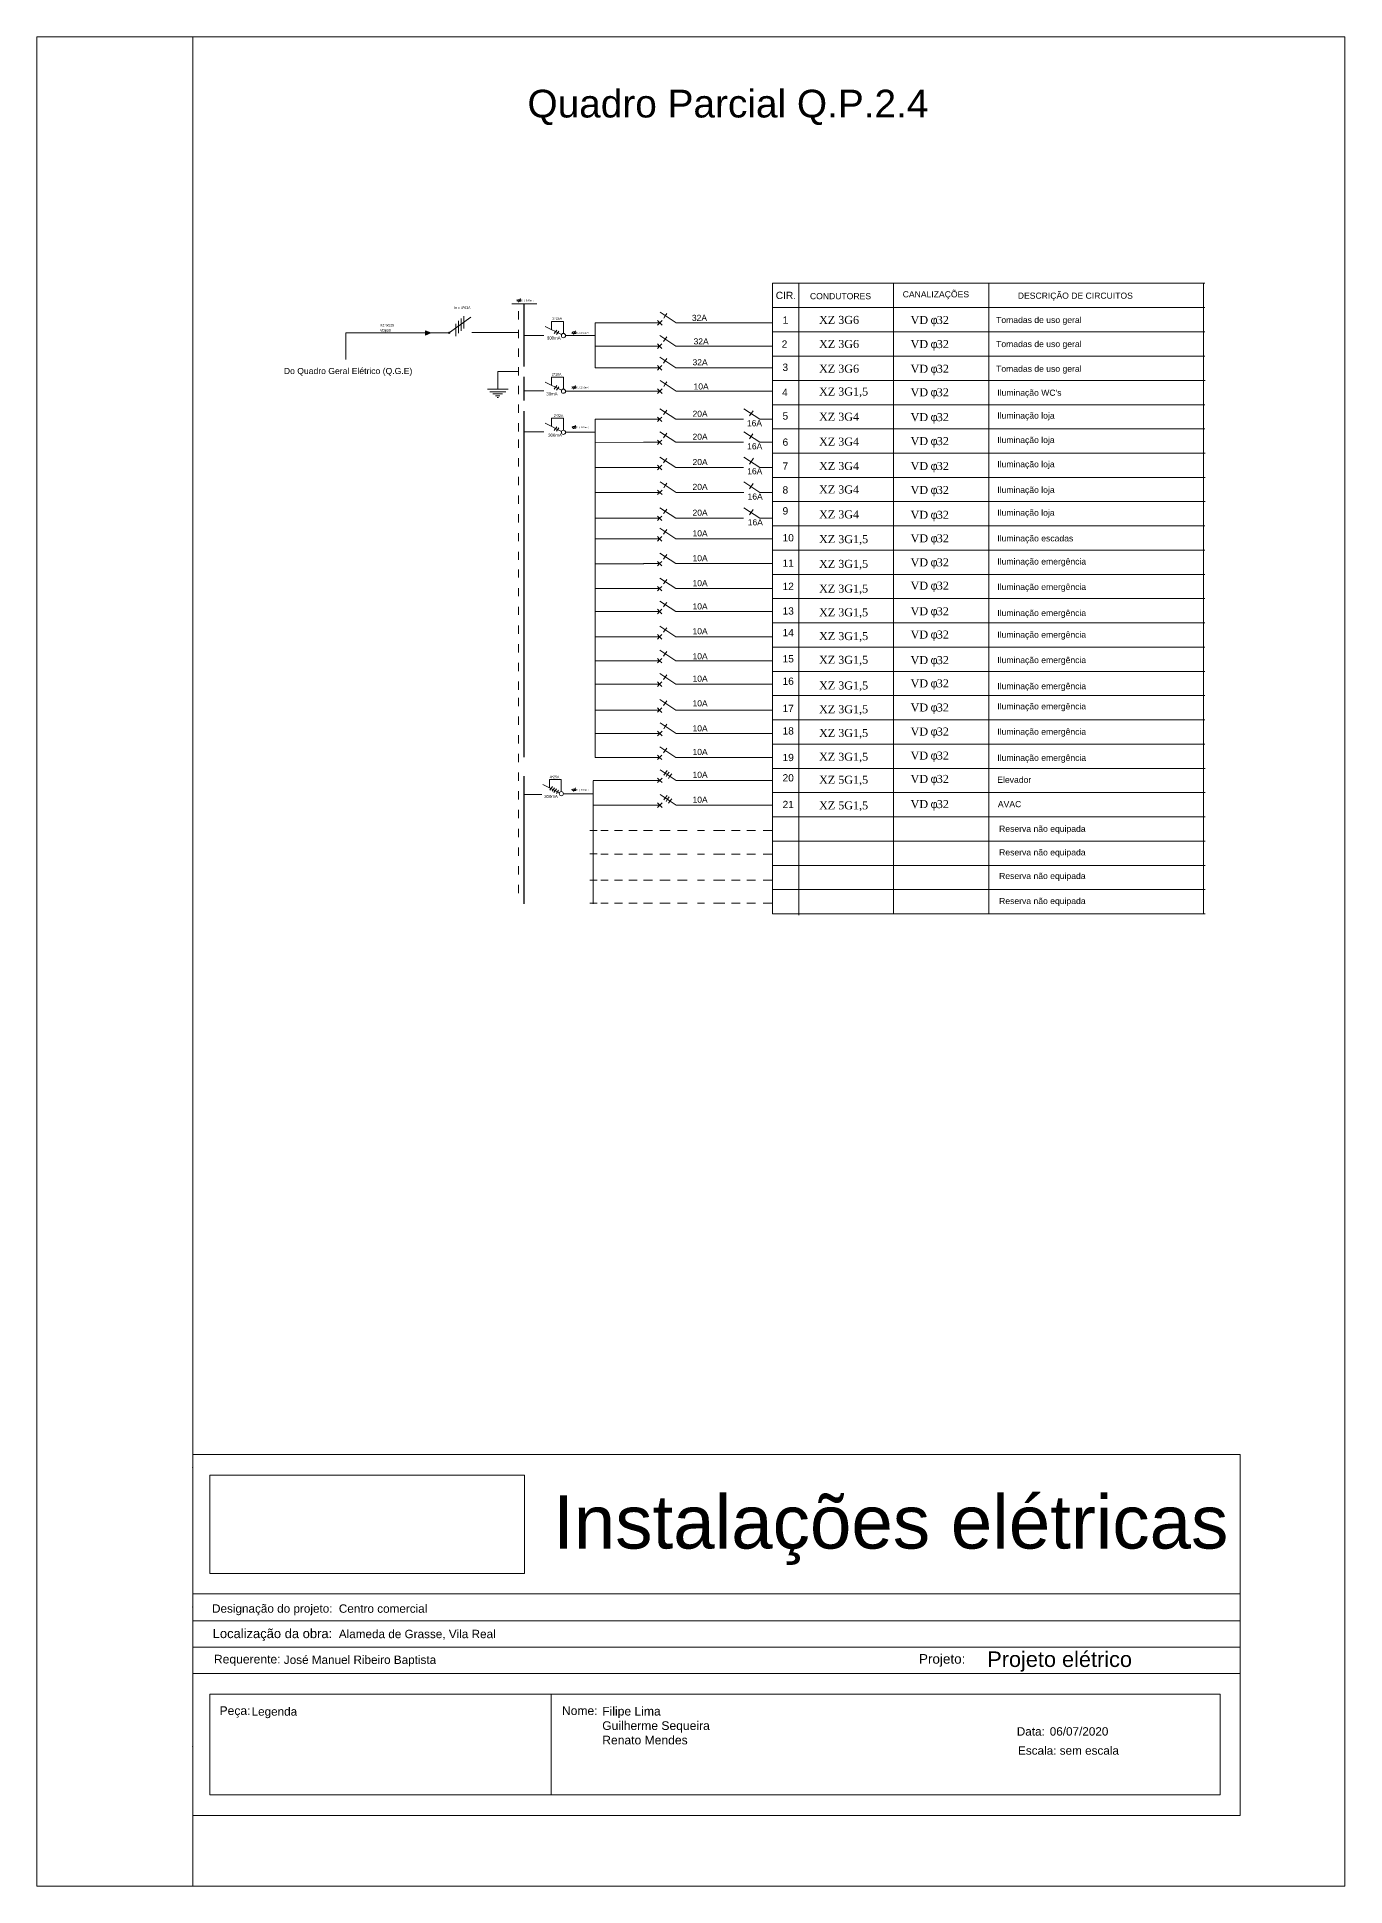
# Model space of a CAD drawing. Extents: x -17539 to 1421, y -3169 to 802964.
# Drawn here: x 700.7 to 721.7, y 347.31 to 377.01 of the extents above; entities that cross this region are included whole.
import ezdxf
from ezdxf.enums import TextEntityAlignment as Align

# ---------------------------------------------------------------- set-up
doc = ezdxf.new("R2010")
doc.units = 0
doc.header["$LTSCALE"] = 25
doc.header["$MEASUREMENT"] = 0
doc.linetypes.add('TRACO_PONTO', pattern=[500, 300, -100, 0.1, -99.9])
doc.layers.get('0').update_dxf_attribs({"lineweight": 9})
doc.styles.add('MtXpl_Symbol', font='symbol.ttf')
doc.styles.add('MtXpl_Times_New_Roma', font='times.ttf')
doc.styles.add('ROMANS', font='arial.ttf')
doc.styles.get("Standard").update_dxf_attribs({"font": 'arial.ttf'})

msp = doc.modelspace()

# ---------------------------------------------------------------- hatches: boundary and pattern name
h = msp.add_hatch(color=256)
h.dxf.hatch_style = 1
h.paths.add_polyline_path([(706.937, 372.291), (706.937, 372.219), (707.022, 372.257)])

# ---------------------------------------------------------------- linework, layer by layer
for p, q in [((700.7, 377.009), (700.7, 347.309)), ((700.7, 377.009), (721.7, 377.009)), ((703.2, 377.009), (703.2, 347.309)), ((721.7, 377.009), (721.7, 347.309)), ((712.51, 373.054), (712.511, 370.714)), ((712.511, 373.054), (719.452, 373.054)), ((712.93, 373.055), (712.93, 370.714)), ((714.452, 373.044), (714.452, 370.714)), ((715.981, 373.054), (715.981, 370.714)), ((719.426, 373.054), (719.426, 370.714)), ((708.468, 372.788), (708.42, 372.788)), ((708.42, 372.764), (708.42, 372.788)), ((708.42, 372.764), (708.468, 372.764)), ((708.43, 372.749), (708.462, 372.808)), ((708.468, 372.764), (708.468, 372.788)), ((707.323, 372.262), (707.666, 372.507)), ((707.468, 372.452), (707.468, 372.253)), ((707.512, 372.489), (707.512, 372.29)), ((707.552, 372.526), (707.552, 372.327)), ((708.322, 372.724), (708.726, 372.724)), ((708.431, 372.604), (708.431, 372.471)), ((708.961, 372.307), (708.961, 372.44)), ((708.961, 372.44), (709.152, 372.44)), ((709.152, 372.44), (709.152, 372.247)), ((710.699, 372.419), (710.664, 372.455)), ((710.699, 372.419), (710.736, 372.455)), ((710.96, 372.419), (710.703, 372.588)), ((710.787, 372.53), (710.762, 372.493)), ((710.787, 372.53), (710.813, 372.566)), ((712.511, 372.663), (719.452, 372.663)), ((712.731, 372.663), (719.452, 372.663)), ((706.937, 372.257), (705.657, 372.257)), ((705.657, 372.257), (705.657, 371.831)), ((706.937, 372.291), (706.937, 372.219)), ((706.937, 372.291), (707.022, 372.257)), ((706.937, 372.219), (707.022, 372.257)), ((707.179, 372.257), (707.022, 372.257)), ((707.422, 372.402), (707.422, 372.204)), ((708.431, 372.304), (708.431, 372.171)), ((708.517, 372.216), (708.84, 372.216)), ((709.122, 372.228), (708.858, 372.358)), ((709.044, 372.302), (709.003, 372.245)), ((709.077, 372.284), (709.042, 372.23)), ((709.187, 372.213), (709.664, 372.213)), ((709.351, 372.271), (709.303, 372.271)), ((709.303, 372.247), (709.303, 372.271)), ((709.303, 372.247), (709.351, 372.247)), ((709.313, 372.232), (709.345, 372.291)), ((709.351, 372.247), (709.351, 372.271)), ((709.664, 372.419), (710.442, 372.419)), ((709.664, 372.419), (709.664, 371.695)), ((710.442, 372.419), (710.699, 372.419)), ((710.699, 372.419), (710.664, 372.383)), ((710.676, 372.395), (710.676, 372.395)), ((710.676, 372.395), (710.676, 372.395)), ((710.676, 372.395), (710.676, 372.395)), ((710.676, 372.395), (710.676, 372.395)), ((710.699, 372.419), (710.736, 372.383)), ((710.958, 372.044), (710.701, 372.213)), ((710.785, 372.154), (710.76, 372.118)), ((710.785, 372.154), (710.811, 372.191)), ((710.96, 372.419), (711.204, 372.419)), ((712.511, 372.419), (711.202, 372.419)), ((712.511, 372.273), (719.452, 372.273)), ((708.431, 372.004), (708.431, 371.871)), ((709.664, 372.043), (710.442, 372.043)), ((710.44, 372.044), (710.697, 372.044)), ((710.697, 372.044), (710.662, 372.08)), ((710.697, 372.044), (710.662, 372.008)), ((710.674, 372.02), (710.674, 372.02)), ((710.674, 372.02), (710.674, 372.02)), ((710.674, 372.02), (710.674, 372.02)), ((710.674, 372.02), (710.674, 372.02)), ((710.697, 372.044), (710.734, 372.08)), ((710.697, 372.044), (710.734, 372.008)), ((710.958, 371.696), (710.701, 371.865)), ((710.958, 372.044), (711.202, 372.044)), ((712.511, 372.044), (711.202, 372.044)), ((712.511, 371.884), (719.452, 371.884)), ((708.099, 371.354), (708.099, 371.638)), ((708.431, 371.638), (708.099, 371.638)), ((708.431, 371.704), (708.431, 371.571)), ((709.664, 371.695), (710.442, 371.696)), ((710.44, 371.696), (710.697, 371.696)), ((710.697, 371.696), (710.662, 371.732)), ((710.697, 371.696), (710.662, 371.66)), ((710.674, 371.673), (710.674, 371.673)), ((710.674, 371.673), (710.674, 371.673)), ((710.674, 371.673), (710.674, 371.673)), ((710.674, 371.673), (710.674, 371.673)), ((710.697, 371.696), (710.734, 371.732)), ((710.697, 371.696), (710.734, 371.66)), ((710.785, 371.807), (710.76, 371.77)), ((710.785, 371.807), (710.811, 371.844)), ((710.958, 371.696), (711.202, 371.696)), ((712.512, 371.696), (711.202, 371.696)), ((707.935, 371.354), (708.263, 371.354)), ((707.97, 371.311), (708.226, 371.311)), ((708.018, 371.277), (708.175, 371.277)), ((708.431, 371.404), (708.431, 371.271)), ((708.519, 371.328), (708.84, 371.328)), ((709.122, 371.335), (708.858, 371.465)), ((708.961, 371.414), (708.961, 371.547)), ((708.961, 371.547), (709.152, 371.547)), ((709.044, 371.409), (709.003, 371.352)), ((709.077, 371.391), (709.042, 371.337)), ((709.152, 371.547), (709.152, 371.354)), ((709.187, 371.32), (709.664, 371.32)), ((709.351, 371.392), (709.303, 371.392)), ((709.303, 371.368), (709.303, 371.392)), ((709.303, 371.368), (709.351, 371.368)), ((709.313, 371.353), (709.345, 371.412)), ((709.351, 371.368), (709.351, 371.392)), ((709.664, 371.32), (710.442, 371.32)), ((710.442, 371.32), (710.699, 371.32)), ((710.699, 371.32), (710.664, 371.356)), ((710.699, 371.32), (710.664, 371.285)), ((710.676, 371.297), (710.676, 371.297)), ((710.676, 371.297), (710.676, 371.297)), ((710.676, 371.297), (710.676, 371.297)), ((710.676, 371.297), (710.676, 371.297)), ((710.699, 371.32), (710.736, 371.356)), ((710.699, 371.32), (710.736, 371.284)), ((710.96, 371.32), (710.703, 371.49)), ((710.787, 371.431), (710.762, 371.395)), ((710.787, 371.431), (710.813, 371.468)), ((710.96, 371.32), (711.204, 371.32)), ((712.511, 371.32), (711.202, 371.32)), ((712.511, 371.494), (719.453, 371.494)), ((708.061, 371.247), (708.132, 371.247)), ((708.086, 371.219), (708.11, 371.219)), ((708.431, 371.104), (708.431, 370.971)), ((710.958, 370.869), (710.701, 371.038)), ((710.785, 370.979), (710.76, 370.943)), ((710.785, 370.979), (710.811, 371.016)), ((712.305, 370.869), (712.048, 371.038)), ((712.196, 371.006), (712.139, 370.923)), ((712.511, 371.103), (719.452, 371.103)), ((708.431, 370.804), (708.431, 370.671)), ((708.519, 370.667), (708.84, 370.667)), ((709.122, 370.674), (708.858, 370.804)), ((708.961, 370.753), (708.961, 370.886)), ((708.961, 370.886), (709.152, 370.886)), ((709.044, 370.748), (709.003, 370.691)), ((709.077, 370.729), (709.042, 370.676)), ((709.152, 370.886), (709.152, 370.693)), ((709.187, 370.659), (709.664, 370.659)), ((709.351, 370.752), (709.303, 370.752)), ((709.303, 370.728), (709.303, 370.752)), ((709.303, 370.728), (709.351, 370.728)), ((709.313, 370.713), (709.345, 370.772)), ((709.351, 370.728), (709.351, 370.752)), ((709.664, 370.868), (710.442, 370.868)), ((709.664, 370.868), (709.664, 365.437)), ((710.44, 370.869), (710.697, 370.869)), ((710.697, 370.869), (710.662, 370.905)), ((710.697, 370.869), (710.662, 370.833)), ((710.674, 370.845), (710.674, 370.845)), ((710.674, 370.845), (710.674, 370.845)), ((710.674, 370.845), (710.674, 370.845)), ((710.674, 370.845), (710.674, 370.845)), ((710.697, 370.869), (710.734, 370.905)), ((710.697, 370.869), (710.734, 370.833)), ((710.958, 370.499), (710.701, 370.668)), ((710.958, 370.869), (711.202, 370.869)), ((712.044, 370.869), (711.202, 370.869)), ((712.305, 370.499), (712.048, 370.668)), ((712.305, 370.869), (712.508, 370.869)), ((712.511, 370.714), (712.51, 370.324)), ((712.511, 370.714), (719.452, 370.714)), ((712.93, 370.714), (712.93, 370.306)), ((714.452, 370.714), (714.452, 370.324)), ((715.981, 370.714), (715.981, 370.324)), ((719.426, 370.714), (719.426, 370.324)), ((708.431, 370.542), (708.431, 370.409)), ((709.664, 370.498), (710.442, 370.499)), ((710.44, 370.499), (710.697, 370.499)), ((710.697, 370.499), (710.662, 370.535)), ((710.697, 370.499), (710.662, 370.463)), ((710.674, 370.476), (710.674, 370.476)), ((710.674, 370.476), (710.674, 370.476)), ((710.674, 370.476), (710.674, 370.476)), ((710.674, 370.476), (710.674, 370.476)), ((710.697, 370.499), (710.734, 370.535)), ((710.697, 370.499), (710.734, 370.463)), ((710.785, 370.61), (710.76, 370.573)), ((710.785, 370.61), (710.811, 370.646)), ((710.958, 370.499), (711.202, 370.499)), ((712.044, 370.499), (711.202, 370.499)), ((712.195, 370.635), (712.139, 370.553)), ((712.305, 370.499), (712.51, 370.499)), ((708.431, 370.242), (708.431, 370.109)), ((709.664, 370.092), (710.442, 370.092)), ((710.44, 370.093), (710.697, 370.093)), ((710.697, 370.093), (710.662, 370.129)), ((710.697, 370.093), (710.662, 370.057)), ((710.674, 370.069), (710.674, 370.069)), ((710.674, 370.069), (710.674, 370.069)), ((710.674, 370.069), (710.674, 370.069)), ((710.674, 370.069), (710.674, 370.069)), ((710.697, 370.093), (710.734, 370.129)), ((710.697, 370.093), (710.734, 370.057)), ((710.958, 370.093), (710.701, 370.262)), ((710.785, 370.204), (710.76, 370.167)), ((710.785, 370.204), (710.811, 370.24)), ((710.958, 370.093), (711.202, 370.093)), ((712.044, 370.093), (711.202, 370.093)), ((712.305, 370.093), (712.048, 370.262)), ((712.202, 370.242), (712.139, 370.147)), ((712.305, 370.093), (712.513, 370.093)), ((712.51, 370.324), (712.51, 369.935)), ((712.511, 370.324), (719.453, 370.324)), ((712.93, 370.324), (712.93, 369.917)), ((714.452, 370.324), (714.452, 369.935)), ((715.981, 370.324), (715.981, 369.935)), ((719.426, 370.324), (719.426, 369.935)), ((708.431, 369.942), (708.431, 369.809)), ((710.96, 369.694), (710.703, 369.864)), ((710.787, 369.805), (710.762, 369.768)), ((710.787, 369.805), (710.813, 369.842)), ((712.307, 369.694), (712.05, 369.864)), ((712.198, 369.835), (712.141, 369.749)), ((712.51, 369.935), (719.453, 369.935)), ((712.51, 369.935), (712.51, 369.546)), ((712.93, 369.935), (712.93, 369.527)), ((714.452, 369.935), (714.452, 369.546)), ((715.981, 369.935), (715.981, 369.546)), ((719.426, 369.935), (719.426, 369.546)), ((708.431, 369.642), (708.431, 369.509)), ((709.664, 369.694), (710.442, 369.694)), ((710.442, 369.694), (710.699, 369.694)), ((710.699, 369.694), (710.664, 369.73)), ((710.699, 369.694), (710.664, 369.658)), ((710.676, 369.671), (710.676, 369.671)), ((710.676, 369.671), (710.676, 369.671)), ((710.676, 369.671), (710.676, 369.671)), ((710.676, 369.671), (710.676, 369.671)), ((710.699, 369.694), (710.736, 369.73)), ((710.699, 369.694), (710.736, 369.658)), ((710.96, 369.694), (711.204, 369.694)), ((712.046, 369.694), (711.204, 369.694)), ((712.307, 369.694), (712.508, 369.694)), ((712.51, 369.546), (719.453, 369.546)), ((712.51, 369.546), (712.51, 369.156)), ((712.93, 369.546), (712.93, 369.138)), ((714.452, 369.546), (714.452, 369.156)), ((715.981, 369.546), (715.981, 369.156)), ((719.426, 369.546), (719.426, 369.156)), ((708.431, 369.342), (708.431, 369.209)), ((709.664, 369.279), (710.442, 369.279)), ((710.44, 369.279), (710.697, 369.279)), ((710.697, 369.279), (710.662, 369.315)), ((710.697, 369.279), (710.662, 369.243)), ((710.674, 369.256), (710.674, 369.256)), ((710.674, 369.256), (710.674, 369.256)), ((710.674, 369.256), (710.674, 369.256)), ((710.674, 369.256), (710.674, 369.256)), ((710.697, 369.279), (710.734, 369.315)), ((710.697, 369.279), (710.734, 369.243)), ((710.958, 369.279), (710.701, 369.448)), ((710.785, 369.39), (710.76, 369.353)), ((710.785, 369.39), (710.811, 369.427)), ((710.958, 369.279), (711.202, 369.279)), ((712.044, 369.279), (711.202, 369.279)), ((712.305, 369.279), (712.048, 369.448)), ((712.2, 369.419), (712.139, 369.334)), ((712.305, 369.279), (712.508, 369.279)), ((708.431, 369.042), (708.431, 368.909)), ((709.664, 368.948), (710.442, 368.948)), ((710.44, 368.948), (710.697, 368.948)), ((710.697, 368.948), (710.662, 368.984)), ((710.697, 368.948), (710.662, 368.912)), ((710.674, 368.925), (710.674, 368.925)), ((710.674, 368.925), (710.674, 368.925)), ((710.674, 368.925), (710.674, 368.925)), ((710.674, 368.925), (710.674, 368.925)), ((710.697, 368.948), (710.734, 368.984)), ((710.697, 368.948), (710.734, 368.912)), ((710.958, 368.948), (710.701, 369.118)), ((710.785, 369.059), (710.76, 369.022)), ((710.785, 369.059), (710.811, 369.096)), ((710.958, 368.948), (711.202, 368.948)), ((712.512, 368.948), (711.202, 368.948)), ((712.51, 369.156), (719.452, 369.156)), ((712.51, 369.156), (712.51, 368.767)), ((712.93, 369.156), (712.93, 368.748)), ((714.452, 369.156), (714.452, 368.767)), ((715.981, 369.156), (715.981, 368.767)), ((719.426, 369.156), (719.426, 368.767)), ((708.431, 368.742), (708.431, 368.609)), ((710.697, 368.55), (710.662, 368.586)), ((710.697, 368.55), (710.734, 368.586)), ((710.958, 368.55), (710.701, 368.719)), ((710.785, 368.66), (710.76, 368.624)), ((710.785, 368.66), (710.811, 368.697)), ((712.51, 368.767), (719.452, 368.767)), ((712.51, 368.767), (712.51, 368.377)), ((712.93, 368.767), (712.93, 368.359)), ((714.452, 368.767), (714.452, 368.377)), ((715.981, 368.767), (715.981, 368.377)), ((719.426, 368.767), (719.426, 368.377)), ((708.431, 368.457), (708.431, 368.325)), ((709.664, 368.549), (710.442, 368.549)), ((710.44, 368.55), (710.697, 368.55)), ((710.697, 368.55), (710.662, 368.514)), ((710.674, 368.526), (710.674, 368.526)), ((710.674, 368.526), (710.674, 368.526)), ((710.674, 368.526), (710.674, 368.526)), ((710.674, 368.526), (710.674, 368.526)), ((710.697, 368.55), (710.734, 368.513)), ((710.958, 368.148), (710.701, 368.318)), ((710.785, 368.259), (710.811, 368.296)), ((710.958, 368.55), (711.202, 368.55)), ((712.512, 368.55), (711.202, 368.55)), ((712.51, 368.377), (719.452, 368.377)), ((712.51, 368.377), (712.51, 367.988)), ((712.93, 368.377), (712.93, 367.969)), ((714.452, 368.377), (714.452, 367.988)), ((715.981, 368.377), (715.981, 367.988)), ((719.426, 368.377), (719.426, 367.988)), ((708.431, 368.157), (708.431, 368.025)), ((709.664, 368.148), (710.442, 368.148)), ((710.44, 368.148), (710.697, 368.148)), ((710.697, 368.148), (710.662, 368.185)), ((710.697, 368.148), (710.662, 368.113)), ((710.674, 368.125), (710.674, 368.125)), ((710.674, 368.125), (710.674, 368.125)), ((710.674, 368.125), (710.674, 368.125)), ((710.674, 368.125), (710.674, 368.125)), ((710.697, 368.148), (710.734, 368.185)), ((710.697, 368.148), (710.734, 368.112)), ((710.785, 368.259), (710.76, 368.223)), ((710.958, 368.148), (711.202, 368.148)), ((712.512, 368.148), (711.202, 368.148)), ((712.51, 367.988), (719.452, 367.988)), ((712.51, 367.988), (712.51, 367.598)), ((712.93, 367.988), (712.93, 367.58)), ((714.452, 367.988), (714.452, 367.598)), ((715.981, 367.988), (715.981, 367.598)), ((719.426, 367.988), (719.426, 367.598)), ((708.431, 367.857), (708.431, 367.725)), ((709.664, 367.779), (710.442, 367.78)), ((710.44, 367.78), (710.697, 367.78)), ((710.697, 367.78), (710.662, 367.816)), ((710.697, 367.78), (710.662, 367.744)), ((710.674, 367.757), (710.674, 367.757)), ((710.674, 367.757), (710.674, 367.757)), ((710.674, 367.757), (710.674, 367.757)), ((710.674, 367.757), (710.674, 367.757)), ((710.697, 367.78), (710.734, 367.816)), ((710.697, 367.78), (710.734, 367.744)), ((710.958, 367.78), (710.701, 367.949)), ((710.785, 367.891), (710.76, 367.854)), ((710.785, 367.891), (710.811, 367.927)), ((710.958, 367.78), (711.202, 367.78)), ((712.512, 367.78), (711.202, 367.78)), ((708.431, 367.557), (708.431, 367.425)), ((710.697, 367.374), (710.662, 367.41)), ((710.697, 367.374), (710.734, 367.41)), ((710.958, 367.374), (710.701, 367.543)), ((710.785, 367.485), (710.76, 367.448)), ((710.785, 367.485), (710.811, 367.521)), ((712.51, 367.598), (719.452, 367.598)), ((712.51, 367.598), (712.51, 367.209)), ((712.93, 367.598), (712.93, 367.19)), ((714.452, 367.598), (714.452, 367.209)), ((715.981, 367.598), (715.981, 367.209)), ((719.426, 367.598), (719.426, 367.209)), ((708.431, 367.257), (708.431, 367.125)), ((709.664, 367.373), (710.442, 367.373)), ((710.44, 367.374), (710.697, 367.374)), ((710.697, 367.374), (710.662, 367.338)), ((710.674, 367.35), (710.674, 367.35)), ((710.674, 367.35), (710.674, 367.35)), ((710.674, 367.35), (710.674, 367.35)), ((710.674, 367.35), (710.674, 367.35)), ((710.697, 367.374), (710.734, 367.338)), ((710.958, 366.99), (710.701, 367.16)), ((710.785, 367.101), (710.76, 367.064)), ((710.785, 367.101), (710.811, 367.138)), ((710.958, 367.374), (711.202, 367.374)), ((712.512, 367.374), (711.202, 367.374)), ((712.51, 367.209), (719.452, 367.209)), ((712.51, 367.209), (712.51, 366.819)), ((712.93, 367.209), (712.93, 366.801)), ((714.452, 367.209), (714.452, 366.819)), ((715.981, 367.209), (715.981, 366.819)), ((719.426, 367.209), (719.426, 366.819)), ((708.431, 366.957), (708.431, 366.825)), ((709.664, 366.99), (710.442, 366.99)), ((710.44, 366.99), (710.697, 366.99)), ((710.697, 366.99), (710.662, 367.026)), ((710.697, 366.99), (710.662, 366.955)), ((710.674, 366.967), (710.674, 366.967)), ((710.674, 366.967), (710.674, 366.967)), ((710.674, 366.967), (710.674, 366.967)), ((710.674, 366.967), (710.674, 366.967)), ((710.697, 366.99), (710.734, 367.026)), ((710.697, 366.99), (710.734, 366.954)), ((710.958, 366.99), (711.202, 366.99)), ((712.512, 366.99), (711.202, 366.99)), ((712.51, 366.819), (719.452, 366.819)), ((712.51, 366.819), (712.51, 366.43)), ((712.93, 366.819), (712.93, 366.411)), ((714.452, 366.819), (714.452, 366.43)), ((715.981, 366.819), (715.981, 366.43)), ((719.426, 366.819), (719.426, 366.43)), ((708.431, 366.657), (708.431, 366.525)), ((709.664, 366.614), (710.442, 366.614)), ((710.44, 366.614), (710.697, 366.614)), ((710.697, 366.614), (710.662, 366.65)), ((710.697, 366.614), (710.662, 366.578)), ((710.674, 366.591), (710.674, 366.591)), ((710.674, 366.591), (710.674, 366.591)), ((710.674, 366.591), (710.674, 366.591)), ((710.674, 366.591), (710.674, 366.591)), ((710.697, 366.614), (710.734, 366.65)), ((710.697, 366.614), (710.734, 366.578)), ((710.958, 366.614), (710.701, 366.784)), ((710.785, 366.725), (710.76, 366.688)), ((710.785, 366.725), (710.811, 366.762)), ((710.958, 366.614), (711.202, 366.614)), ((712.512, 366.614), (711.202, 366.614)), ((708.431, 366.395), (708.431, 366.262)), ((710.697, 366.197), (710.662, 366.233)), ((710.697, 366.197), (710.734, 366.233)), ((710.958, 366.197), (710.701, 366.367)), ((710.785, 366.308), (710.76, 366.271)), ((710.785, 366.308), (710.811, 366.345)), ((712.51, 366.43), (719.452, 366.43)), ((712.51, 366.43), (712.51, 366.04)), ((712.93, 366.43), (712.93, 366.022)), ((714.452, 366.43), (714.452, 366.04)), ((715.981, 366.43), (715.981, 366.04)), ((719.426, 366.43), (719.426, 366.04)), ((708.431, 366.095), (708.431, 365.962)), ((709.664, 366.197), (710.442, 366.197)), ((710.44, 366.197), (710.697, 366.197)), ((710.697, 366.197), (710.662, 366.162)), ((710.674, 366.174), (710.674, 366.174)), ((710.674, 366.174), (710.674, 366.174)), ((710.674, 366.174), (710.674, 366.174)), ((710.674, 366.174), (710.674, 366.174)), ((710.697, 366.197), (710.734, 366.161)), ((710.96, 365.821), (710.703, 365.991)), ((710.787, 365.932), (710.762, 365.895)), ((710.787, 365.932), (710.813, 365.969)), ((710.958, 366.197), (711.202, 366.197)), ((712.512, 366.197), (711.202, 366.197)), ((712.51, 366.04), (719.452, 366.04)), ((712.51, 366.04), (712.51, 365.651)), ((712.93, 366.04), (712.93, 365.633)), ((714.452, 366.04), (714.452, 365.651)), ((715.981, 366.04), (715.981, 365.651)), ((719.426, 366.04), (719.426, 365.651)), ((708.431, 365.795), (708.431, 365.662)), ((709.664, 365.821), (710.442, 365.821)), ((710.442, 365.821), (710.699, 365.821)), ((710.699, 365.821), (710.664, 365.857)), ((710.699, 365.821), (710.664, 365.786)), ((710.676, 365.798), (710.676, 365.798)), ((710.676, 365.798), (710.676, 365.798)), ((710.676, 365.798), (710.676, 365.798)), ((710.676, 365.798), (710.676, 365.798)), ((710.699, 365.821), (710.736, 365.857)), ((710.699, 365.821), (710.736, 365.785)), ((710.958, 365.438), (710.701, 365.607)), ((710.96, 365.821), (711.204, 365.821)), ((712.512, 365.821), (711.202, 365.821)), ((712.51, 365.651), (719.452, 365.651)), ((712.51, 365.651), (712.51, 365.261)), ((712.93, 365.651), (712.93, 365.243)), ((714.452, 365.651), (714.452, 365.261)), ((715.981, 365.651), (715.981, 365.261)), ((719.426, 365.651), (719.426, 365.261)), ((708.431, 365.495), (708.431, 365.362)), ((709.664, 365.437), (710.442, 365.437)), ((710.44, 365.438), (710.697, 365.438)), ((710.697, 365.438), (710.662, 365.474)), ((710.697, 365.438), (710.662, 365.402)), ((710.674, 365.414), (710.674, 365.414)), ((710.674, 365.414), (710.674, 365.414)), ((710.674, 365.414), (710.674, 365.414)), ((710.674, 365.414), (710.674, 365.414)), ((710.697, 365.438), (710.734, 365.474)), ((710.697, 365.438), (710.734, 365.402)), ((710.785, 365.549), (710.76, 365.512)), ((710.785, 365.549), (710.811, 365.585)), ((710.958, 365.438), (711.202, 365.438)), ((712.512, 365.438), (711.202, 365.438)), ((708.431, 365.195), (708.431, 365.062)), ((708.926, 365.082), (709.117, 365.082)), ((708.926, 364.949), (708.926, 365.082)), ((709.117, 365.082), (709.117, 364.889)), ((709.63, 365.069), (710.442, 365.069)), ((709.63, 365.063), (709.63, 363.085)), ((710.442, 365.069), (710.699, 365.069)), ((710.699, 365.069), (710.664, 365.105)), ((710.699, 365.069), (710.664, 365.033)), ((710.676, 365.045), (710.676, 365.045)), ((710.676, 365.045), (710.676, 365.045)), ((710.676, 365.045), (710.676, 365.045)), ((710.676, 365.045), (710.676, 365.045)), ((710.699, 365.069), (710.736, 365.105)), ((710.699, 365.069), (710.736, 365.033)), ((710.96, 365.069), (710.703, 365.238)), ((710.79, 365.189), (710.765, 365.153)), ((710.79, 365.189), (710.816, 365.226)), ((710.824, 365.166), (710.799, 365.129)), ((710.824, 365.166), (710.851, 365.203)), ((710.863, 365.135), (710.838, 365.099)), ((710.863, 365.135), (710.89, 365.172)), ((710.96, 365.069), (711.204, 365.069)), ((712.512, 365.069), (711.202, 365.069)), ((712.51, 365.261), (719.453, 365.261)), ((712.51, 365.261), (712.51, 364.872)), ((712.93, 365.261), (712.93, 364.854)), ((714.452, 365.261), (714.452, 364.872)), ((715.981, 365.261), (715.981, 364.872)), ((719.426, 365.261), (719.426, 364.872)), ((708.431, 364.895), (708.431, 364.762)), ((708.519, 364.844), (708.805, 364.844)), ((709.087, 364.87), (708.823, 365)), ((708.974, 364.968), (708.933, 364.911)), ((709.008, 364.95), (708.973, 364.896)), ((709.041, 364.932), (709, 364.875)), ((709.074, 364.913), (709.039, 364.86)), ((709.152, 364.855), (709.63, 364.855)), ((709.351, 364.928), (709.303, 364.928)), ((709.303, 364.904), (709.303, 364.928)), ((709.303, 364.904), (709.351, 364.904)), ((709.313, 364.889), (709.345, 364.948)), ((709.351, 364.904), (709.351, 364.928)), ((710.96, 364.67), (710.703, 364.84)), ((710.79, 364.791), (710.765, 364.754)), ((710.79, 364.791), (710.816, 364.827)), ((710.824, 364.767), (710.799, 364.731)), ((710.824, 364.767), (710.851, 364.804)), ((710.863, 364.737), (710.838, 364.7)), ((710.863, 364.737), (710.89, 364.774)), ((712.51, 364.872), (719.453, 364.872)), ((712.51, 364.872), (712.51, 364.482)), ((712.93, 364.872), (712.93, 364.464)), ((714.452, 364.872), (714.452, 364.482)), ((715.981, 364.872), (715.981, 364.482)), ((719.426, 364.872), (719.426, 364.482)), ((708.431, 364.595), (708.431, 364.462)), ((709.632, 364.67), (710.442, 364.67)), ((710.442, 364.67), (710.699, 364.67)), ((710.699, 364.67), (710.664, 364.706)), ((710.699, 364.67), (710.664, 364.635)), ((710.676, 364.647), (710.676, 364.647)), ((710.676, 364.647), (710.676, 364.647)), ((710.676, 364.647), (710.676, 364.647)), ((710.676, 364.647), (710.676, 364.647)), ((710.699, 364.67), (710.736, 364.706)), ((710.699, 364.67), (710.736, 364.634)), ((710.96, 364.67), (711.204, 364.67)), ((712.512, 364.671), (711.202, 364.671)), ((712.51, 364.482), (719.453, 364.482)), ((712.51, 364.482), (712.51, 364.093)), ((712.93, 364.482), (712.93, 364.075)), ((714.452, 364.482), (714.452, 364.093)), ((715.981, 364.482), (715.981, 364.093)), ((719.426, 364.482), (719.426, 364.093)), ((708.431, 364.29), (708.431, 364.157)), ((709.693, 364.265), (709.576, 364.265)), ((709.871, 364.265), (709.753, 364.265)), ((710.103, 364.265), (709.973, 364.265)), ((710.336, 364.265), (710.204, 364.265)), ((710.58, 364.265), (710.438, 364.265)), ((710.865, 364.265), (710.702, 364.265)), ((711.138, 364.265), (710.982, 364.265)), ((711.415, 364.265), (711.303, 364.265)), ((711.744, 364.265), (711.56, 364.265)), ((711.989, 364.265), (711.849, 364.265)), ((712.234, 364.265), (712.098, 364.265)), ((712.503, 364.265), (712.359, 364.265)), ((708.431, 363.99), (708.431, 363.857)), ((709.693, 363.886), (709.576, 363.886)), ((709.871, 363.885), (709.753, 363.885)), ((710.103, 363.885), (709.973, 363.885)), ((710.336, 363.885), (710.204, 363.885)), ((710.58, 363.885), (710.438, 363.885)), ((710.865, 363.885), (710.702, 363.885)), ((711.138, 363.885), (710.982, 363.885)), ((711.415, 363.885), (711.303, 363.885)), ((711.744, 363.885), (711.56, 363.885)), ((711.989, 363.885), (711.849, 363.885)), ((712.234, 363.885), (712.098, 363.885)), ((712.503, 363.885), (712.359, 363.885)), ((712.51, 364.093), (719.453, 364.093)), ((712.51, 364.093), (712.51, 363.703)), ((712.93, 364.093), (712.93, 363.685)), ((714.452, 364.093), (714.452, 363.703)), ((715.981, 364.093), (715.981, 363.703)), ((719.426, 364.093), (719.426, 363.703)), ((708.431, 363.69), (708.431, 363.557)), ((712.51, 363.703), (719.453, 363.703)), ((712.51, 363.703), (712.51, 363.314)), ((712.93, 363.703), (712.93, 363.296)), ((714.452, 363.703), (714.452, 363.314)), ((715.981, 363.703), (715.981, 363.314)), ((719.426, 363.703), (719.426, 363.314)), ((708.431, 363.39), (708.431, 363.257)), ((709.693, 363.468), (709.576, 363.468)), ((709.871, 363.468), (709.753, 363.468)), ((710.103, 363.468), (709.973, 363.468)), ((710.336, 363.468), (710.204, 363.468)), ((710.58, 363.468), (710.438, 363.468)), ((710.865, 363.468), (710.702, 363.468)), ((711.138, 363.468), (710.982, 363.468)), ((711.415, 363.468), (711.303, 363.468)), ((711.744, 363.468), (711.56, 363.468)), ((711.989, 363.468), (711.849, 363.468)), ((712.234, 363.468), (712.098, 363.468)), ((712.503, 363.468), (712.359, 363.468)), ((712.51, 363.314), (719.453, 363.314)), ((712.51, 363.314), (712.51, 362.925)), ((712.93, 363.314), (712.93, 362.906)), ((714.452, 363.314), (714.452, 362.925)), ((715.981, 363.314), (715.981, 362.925)), ((719.426, 363.314), (719.426, 362.925)), ((709.693, 363.096), (709.576, 363.096)), ((709.871, 363.096), (709.753, 363.096)), ((710.103, 363.096), (709.973, 363.096)), ((710.336, 363.096), (710.204, 363.096)), ((710.58, 363.096), (710.438, 363.096)), ((710.865, 363.096), (710.702, 363.096)), ((711.138, 363.096), (710.982, 363.096)), ((711.415, 363.096), (711.303, 363.096)), ((711.744, 363.096), (711.56, 363.096)), ((711.989, 363.096), (711.849, 363.096)), ((712.234, 363.096), (712.098, 363.096)), ((712.503, 363.096), (712.359, 363.096)), ((712.51, 362.925), (719.453, 362.925)), ((703.2, 354.242), (720.017, 354.242)), ((720.017, 354.242), (720.017, 348.441)), ((703.476, 353.909), (708.526, 353.909)), ((703.476, 353.909), (703.476, 352.331)), ((708.526, 353.909), (708.526, 352.331)), ((703.476, 352.331), (708.526, 352.331)), ((703.2, 352.001), (720.017, 352.001)), ((703.2, 351.571), (720.017, 351.571)), ((703.2, 351.148), (720.017, 351.148)), ((703.2, 350.725), (720.017, 350.725)), ((703.476, 350.392), (719.697, 350.392)), ((703.476, 350.059), (703.476, 350.392)), ((708.954, 350.392), (708.954, 348.774)), ((719.697, 348.774), (719.697, 350.392)), ((703.476, 350.059), (703.476, 348.774)), ((719.697, 348.774), (703.476, 348.774)), ((720.017, 348.441), (703.2, 348.441)), ((700.7, 347.309), (721.7, 347.309))]:
    msp.add_line(p, q)
at = {"lineweight": 30}
for p, q in [((708.519, 372.724), (708.519, 371.714)), ((708.519, 371.55), (708.519, 371.17)), ((708.519, 371), (708.519, 365.442)), ((708.519, 365.136), (708.519, 363.085))]:
    msp.add_line(p, q, dxfattribs=at)
at = {"linetype": 'TRACO_PONTO'}
for p, q in [((707.32, 372.257), (707.179, 372.257)), ((707.684, 372.265), (708.427, 372.265))]:
    msp.add_line(p, q, dxfattribs=at)
for centre, radius in [((707.319, 372.258), 0.0104), ((709.153, 372.213), 0.0342), ((709.153, 371.32), 0.0342), ((709.153, 370.659), 0.0342), ((709.118, 364.855), 0.0342)]:
    msp.add_circle(centre, radius)
for p in [(703.2, 354.034), (703.2, 351.792), (703.2, 349.551)]:
    msp.add_point(p)

# ---------------------------------------------------------------- texts
at = {"style": 'ROMANS'}
for s, p in [('5      Cu(15X5mm)', (708.539, 372.775)), ('3      Cu(12X2mm)', (709.422, 372.258)), ('3      Cu(12X2mm)', (709.422, 371.379)), ('3      Cu(12X2mm)', (709.422, 370.739)), ('5      Cu(12X2mm)', (709.422, 364.915))]:
    msp.add_text(s, height=0.02538, dxfattribs=at).set_placement(p, align=Align.MIDDLE_CENTER)
for s, height, style, p in [('CIR.', 0.1168, 'ROMANS', (712.561, 372.8)), ('CONDUTORES', 0.0988, 'ROMANS', (713.11, 372.797)), ('CANALIZAÇÕES', 0.09875, 'ROMANS', (714.599, 372.827)), ('DESCRIÇÃO DE CIRCUITOS', 0.09875, 'ROMANS', (716.447, 372.805)), ('In = 4*63A ', 0.04037, 'ROMANS', (707.394, 372.642)), ('2*25A', 0.0404, 'ROMANS', (708.975, 372.468)), ('32A', 0.0974, 'ROMANS', (711.215, 372.449)), ('1', 0.117, 'ROMANS', (712.672, 372.404)), ('XZ 3G6', 0.1285, 'MtXpl_Times_New_Roma', (713.257, 372.401)), ('VD ', 0.1285, 'MtXpl_Times_New_Roma', (714.726, 372.399)), ('f', 0.129, 'MtXpl_Symbol', (715.047, 372.399)), ('32', 0.1285, 'MtXpl_Times_New_Roma', (715.146, 372.399)), ('Tomadas de uso geral', 0.09875, 'ROMANS', (716.099, 372.415)), (' VDϕ50', 0.0404, 'ROMANS', (706.193, 372.277)), (' XZ 5G25', 0.0404, 'ROMANS', (706.193, 372.36)), ('32A', 0.0974, 'ROMANS', (711.242, 372.071)), ('XZ 3G6', 0.1285, 'MtXpl_Times_New_Roma', (713.257, 372.014)), ('32', 0.1285, 'MtXpl_Times_New_Roma', (715.146, 372.012)), ('2', 0.117, 'ROMANS', (712.656, 372.018)), ('VD ', 0.1285, 'MtXpl_Times_New_Roma', (714.726, 372.012)), ('f', 0.129, 'MtXpl_Symbol', (715.047, 372.012)), ('Tomadas de uso geral', 0.09875, 'ROMANS', (716.099, 372.028)), ('Do Quadro Geral Elétrico (Q.G.E)', 0.09875, 'ROMANS', (704.664, 371.595)), ('2*10A', 0.0404, 'ROMANS', (708.966, 371.571)), ('32A', 0.0974, 'ROMANS', (711.225, 371.736)), ('3', 0.117, 'ROMANS', (712.668, 371.646)), ('XZ 3G6', 0.1285, 'MtXpl_Times_New_Roma', (713.257, 371.618)), ('VD ', 0.1285, 'MtXpl_Times_New_Roma', (714.726, 371.616)), ('f', 0.129, 'MtXpl_Symbol', (715.047, 371.616)), ('32', 0.1285, 'MtXpl_Times_New_Roma', (715.146, 371.616)), ('Tomadas de uso geral', 0.09875, 'ROMANS', (716.099, 371.631)), ('10A', 0.0974, 'ROMANS', (711.242, 371.347)), ('4', 0.117, 'ROMANS', (712.662, 371.241)), ('XZ 3G1,5', 0.1285, 'MtXpl_Times_New_Roma', (713.257, 371.25)), ('VD ', 0.1285, 'MtXpl_Times_New_Roma', (714.726, 371.238)), ('f', 0.129, 'MtXpl_Symbol', (715.047, 371.238)), ('32', 0.1285, 'MtXpl_Times_New_Roma', (715.146, 371.238)), ("Iluminação WC's", 0.09875, 'ROMANS', (716.118, 371.246)), ('20A', 0.0974, 'ROMANS', (711.225, 370.908)), ('5', 0.117, 'ROMANS', (712.67, 370.863)), ('XZ 3G4', 0.1285, 'MtXpl_Times_New_Roma', (713.257, 370.846)), ('VD ', 0.1285, 'MtXpl_Times_New_Roma', (714.726, 370.839)), ('32', 0.1285, 'MtXpl_Times_New_Roma', (715.146, 370.839)), ('Iluminação loja', 0.09875, 'ROMANS', (716.118, 370.879)), ('2*32A', 0.0404, 'ROMANS', (708.996, 370.907)), ('16A', 0.0974, 'ROMANS', (712.098, 370.757)), ('f', 0.129, 'MtXpl_Symbol', (715.047, 370.839)), ('20A', 0.0974, 'ROMANS', (711.225, 370.539)), ('16A', 0.0974, 'ROMANS', (712.102, 370.387)), ('6', 0.117, 'ROMANS', (712.67, 370.443)), ('XZ 3G4', 0.1285, 'MtXpl_Times_New_Roma', (713.257, 370.446)), ('VD ', 0.1285, 'MtXpl_Times_New_Roma', (714.726, 370.454)), ('f', 0.129, 'MtXpl_Symbol', (715.047, 370.454)), ('32', 0.1285, 'MtXpl_Times_New_Roma', (715.146, 370.454)), ('Iluminação loja', 0.09875, 'ROMANS', (716.118, 370.487)), ('20A', 0.0974, 'ROMANS', (711.225, 370.133)), ('16A', 0.0974, 'ROMANS', (712.103, 369.986)), ('7', 0.117, 'ROMANS', (712.67, 370.059)), ('XZ 3G4', 0.1285, 'MtXpl_Times_New_Roma', (713.257, 370.054)), ('VD ', 0.1285, 'MtXpl_Times_New_Roma', (714.726, 370.054)), ('f', 0.129, 'MtXpl_Symbol', (715.047, 370.054)), ('32', 0.1285, 'MtXpl_Times_New_Roma', (715.146, 370.054)), ('Iluminação loja', 0.09875, 'ROMANS', (716.118, 370.098)), ('20A', 0.0974, 'ROMANS', (711.225, 369.734)), ('8', 0.117, 'ROMANS', (712.67, 369.675)), ('XZ 3G4', 0.1285, 'MtXpl_Times_New_Roma', (713.257, 369.677)), ('VD ', 0.1285, 'MtXpl_Times_New_Roma', (714.726, 369.669)), ('f', 0.129, 'MtXpl_Symbol', (715.047, 369.669)), ('32', 0.1285, 'MtXpl_Times_New_Roma', (715.146, 369.669)), ('Iluminação loja', 0.09875, 'ROMANS', (716.118, 369.686)), ('16A', 0.0974, 'ROMANS', (712.109, 369.579)), ('20A', 0.0974, 'ROMANS', (711.225, 369.319)), ('16A', 0.0974, 'ROMANS', (712.112, 369.166)), ('9', 0.117, 'ROMANS', (712.67, 369.339)), ('XZ 3G4', 0.1285, 'MtXpl_Times_New_Roma', (713.257, 369.277)), ('VD ', 0.1285, 'MtXpl_Times_New_Roma', (714.726, 369.27)), ('f', 0.129, 'MtXpl_Symbol', (715.047, 369.27)), ('32', 0.1285, 'MtXpl_Times_New_Roma', (715.146, 369.27)), ('Iluminação loja', 0.09875, 'ROMANS', (716.118, 369.319)), ('10A', 0.0974, 'ROMANS', (711.225, 368.988)), ('10', 0.1168, 'ROMANS', (712.67, 368.907)), ('XZ 3G1,5', 0.1285, 'MtXpl_Times_New_Roma', (713.257, 368.879)), ('VD ', 0.1285, 'MtXpl_Times_New_Roma', (714.726, 368.892)), ('f', 0.129, 'MtXpl_Symbol', (715.047, 368.892)), ('32', 0.1285, 'MtXpl_Times_New_Roma', (715.146, 368.892)), ('Iluminação escadas', 0.09875, 'ROMANS', (716.118, 368.907)), ('10A', 0.0974, 'ROMANS', (711.225, 368.589)), ('11', 0.1168, 'ROMANS', (712.67, 368.499)), ('XZ 3G1,5', 0.1285, 'MtXpl_Times_New_Roma', (713.257, 368.482)), ('VD ', 0.1285, 'MtXpl_Times_New_Roma', (714.726, 368.506)), ('f', 0.129, 'MtXpl_Symbol', (715.047, 368.506)), ('32', 0.1285, 'MtXpl_Times_New_Roma', (715.146, 368.506)), ('Iluminação emergência', 0.09875, 'ROMANS', (716.118, 368.535)), ('10A', 0.0974, 'ROMANS', (711.225, 368.188)), ('12', 0.1168, 'ROMANS', (712.67, 368.127)), ('XZ 3G1,5', 0.1285, 'MtXpl_Times_New_Roma', (713.257, 368.085)), ('VD ', 0.1285, 'MtXpl_Times_New_Roma', (714.726, 368.132)), ('f', 0.129, 'MtXpl_Symbol', (715.047, 368.132)), ('32', 0.1285, 'MtXpl_Times_New_Roma', (715.146, 368.132)), ('Iluminação emergência', 0.09875, 'ROMANS', (716.118, 368.127)), ('10A', 0.0974, 'ROMANS', (711.225, 367.814)), ('13', 0.1168, 'ROMANS', (712.67, 367.731)), ('XZ 3G1,5', 0.1285, 'MtXpl_Times_New_Roma', (713.257, 367.704)), ('VD ', 0.1285, 'MtXpl_Times_New_Roma', (714.726, 367.721)), ('f', 0.129, 'MtXpl_Symbol', (715.047, 367.721)), ('32', 0.1285, 'MtXpl_Times_New_Roma', (715.146, 367.721)), ('Iluminação emergência', 0.09875, 'ROMANS', (716.118, 367.708)), ('10A', 0.0974, 'ROMANS', (711.225, 367.416)), ('14', 0.1168, 'ROMANS', (712.67, 367.383)), ('XZ 3G1,5', 0.1285, 'MtXpl_Times_New_Roma', (713.257, 367.322)), ('VD ', 0.1285, 'MtXpl_Times_New_Roma', (714.726, 367.347)), ('f', 0.129, 'MtXpl_Symbol', (715.047, 367.347)), ('32', 0.1285, 'MtXpl_Times_New_Roma', (715.146, 367.347)), ('Iluminação emergência', 0.09875, 'ROMANS', (716.118, 367.36)), ('10A', 0.0974, 'ROMANS', (711.225, 367.014)), ('15', 0.1168, 'ROMANS', (712.67, 366.963)), ('XZ 3G1,5', 0.1285, 'MtXpl_Times_New_Roma', (713.257, 366.941)), ('VD ', 0.1285, 'MtXpl_Times_New_Roma', (714.726, 366.936)), ('f', 0.129, 'MtXpl_Symbol', (715.047, 366.936)), ('32', 0.1285, 'MtXpl_Times_New_Roma', (715.146, 366.936)), ('Iluminação emergência', 0.09875, 'ROMANS', (716.118, 366.952)), ('10A', 0.0974, 'ROMANS', (711.225, 366.655)), ('16', 0.1168, 'ROMANS', (712.67, 366.603)), ('XZ 3G1,5', 0.1285, 'MtXpl_Times_New_Roma', (713.257, 366.529)), ('VD ', 0.1285, 'MtXpl_Times_New_Roma', (714.726, 366.562)), ('f', 0.129, 'MtXpl_Symbol', (715.047, 366.562)), ('32', 0.1285, 'MtXpl_Times_New_Roma', (715.146, 366.562)), ('Iluminação emergência', 0.09875, 'ROMANS', (716.118, 366.533)), ('10A', 0.0974, 'ROMANS', (711.225, 366.257)), ('17', 0.1168, 'ROMANS', (712.67, 366.167)), ('XZ 3G1,5', 0.1285, 'MtXpl_Times_New_Roma', (713.257, 366.147)), ('VD ', 0.1285, 'MtXpl_Times_New_Roma', (714.726, 366.175)), ('f', 0.129, 'MtXpl_Symbol', (715.047, 366.175)), ('32', 0.1285, 'MtXpl_Times_New_Roma', (715.146, 366.175)), ('Iluminação emergência', 0.09875, 'ROMANS', (716.118, 366.209)), ('10A', 0.0974, 'ROMANS', (711.225, 365.856)), ('18', 0.1168, 'ROMANS', (712.67, 365.805)), ('VD ', 0.1285, 'MtXpl_Times_New_Roma', (714.726, 365.789)), ('32', 0.1285, 'MtXpl_Times_New_Roma', (715.146, 365.789)), ('Iluminação emergência', 0.09875, 'ROMANS', (716.118, 365.801)), ('XZ 3G1,5', 0.1285, 'MtXpl_Times_New_Roma', (713.257, 365.766)), ('f', 0.129, 'MtXpl_Symbol', (715.047, 365.789)), ('10A', 0.0974, 'ROMANS', (711.225, 365.477)), ('19', 0.1168, 'ROMANS', (712.67, 365.378)), ('XZ 3G1,5', 0.1285, 'MtXpl_Times_New_Roma', (713.257, 365.384)), ('VD ', 0.1285, 'MtXpl_Times_New_Roma', (714.726, 365.403)), ('f', 0.129, 'MtXpl_Symbol', (715.047, 365.403)), ('32', 0.1285, 'MtXpl_Times_New_Roma', (715.146, 365.403)), ('Iluminação emergência', 0.09875, 'ROMANS', (716.118, 365.382)), ('4*25A', 0.0404, 'ROMANS', (708.932, 365.104)), ('10A', 0.0974, 'ROMANS', (711.225, 365.109)), ('20', 0.1168, 'ROMANS', (712.67, 365.051)), ('XZ 5G1,5', 0.1285, 'MtXpl_Times_New_Roma', (713.257, 365.015)), ('VD ', 0.1285, 'MtXpl_Times_New_Roma', (714.726, 365.028)), ('f', 0.129, 'MtXpl_Symbol', (715.047, 365.028)), ('32', 0.1285, 'MtXpl_Times_New_Roma', (715.146, 365.028)), ('Elevador', 0.0988, 'ROMANS', (716.118, 365.029)), ('10A', 0.0974, 'ROMANS', (711.225, 364.71)), ('21', 0.1168, 'ROMANS', (712.67, 364.623)), ('XZ 5G1,5', 0.1285, 'MtXpl_Times_New_Roma', (713.257, 364.603)), ('VD ', 0.1285, 'MtXpl_Times_New_Roma', (714.726, 364.623)), ('f', 0.129, 'MtXpl_Symbol', (715.047, 364.623)), ('32', 0.1285, 'MtXpl_Times_New_Roma', (715.146, 364.623)), ('AVAC', 0.0988, 'ROMANS', (716.127, 364.638)), ('Reserva não equipada', 0.09875, 'ROMANS', (716.147, 364.242)), ('Reserva não equipada', 0.09875, 'ROMANS', (716.147, 363.863)), ('Reserva não equipada', 0.09875, 'ROMANS', (716.147, 363.484)), ('Reserva não equipada', 0.09875, 'ROMANS', (716.147, 363.082))]:
    msp.add_text(s, height=height, dxfattribs=dict(style=style)).set_placement(p)
at = {"attachment_point": 1}
for s, width, gutter_width, heights, insert, char_height in [('Quadro Parcial Q.P.2.4', 7.18653, 2.229, [1.009], (708.575, 376.162), 0.44575), ('Filipe Lima\\PGuilherme Sequeira\\PRenato Mendes', 1.91251, 0.695, [1.016], (709.775, 350.187), 0.13907)]:
    msp.add_mtext_dynamic_manual_height_columns(s, width=width, gutter_width=gutter_width, heights=heights, dxfattribs=dict(at, insert=insert, char_height=char_height))
for s, insert, char_height, width in [('300mA', (708.887, 372.199), 0.0496, 0.08125), ('30mA', (708.877, 371.302), 0.0496, 0.08125), ('300mA', (708.907, 370.638), 0.0496, 0.08125), ('300mA', (708.843, 364.835), 0.0496, 0.08125), ('Instalações elétricas', (708.986, 353.586), 0.85663, 10.8783), ('Designação do projeto:', (703.511, 351.834), 0.1346, 2.08364), ('Centro comercial', (705.546, 351.833), 0.1346, 2.08364), ('Localização da obra:', (703.521, 351.44), 0.14887, 2.30464), ('Alameda de Grasse, Vila Real', (705.546, 351.425), 0.1346, 2.83899), ('Projeto elétrico', (715.957, 351.077), 0.24933, 3.85974), ('Requerente:', (703.541, 351.023), 0.13907, 2.15283), ('José Manuel Ribeiro Baptista', (704.663, 351.011), 0.1346, 2.83899), ('Projeto:', (714.86, 351.035), 0.1549, 2.39854), ('Peça:', (703.631, 350.196), 0.1391, 2.15283), ('Legenda', (704.145, 350.18), 0.1346, 2.83899), ('Nome:', (709.128, 350.195), 0.1391, 0.56614), ('06/07/2020', (716.96, 349.86), 0.1346, 2.08364), ('Data:', (716.431, 349.86), 0.1346, 2.08364), ('Escala:', (716.451, 349.553), 0.1346, 2.08364), ('sem escala', (717.12, 349.553), 0.1346, 2.08364)]:
    msp.add_mtext(s, dxfattribs=dict(at, insert=insert, char_height=char_height, width=width))

doc.saveas('drawing.dxf')
